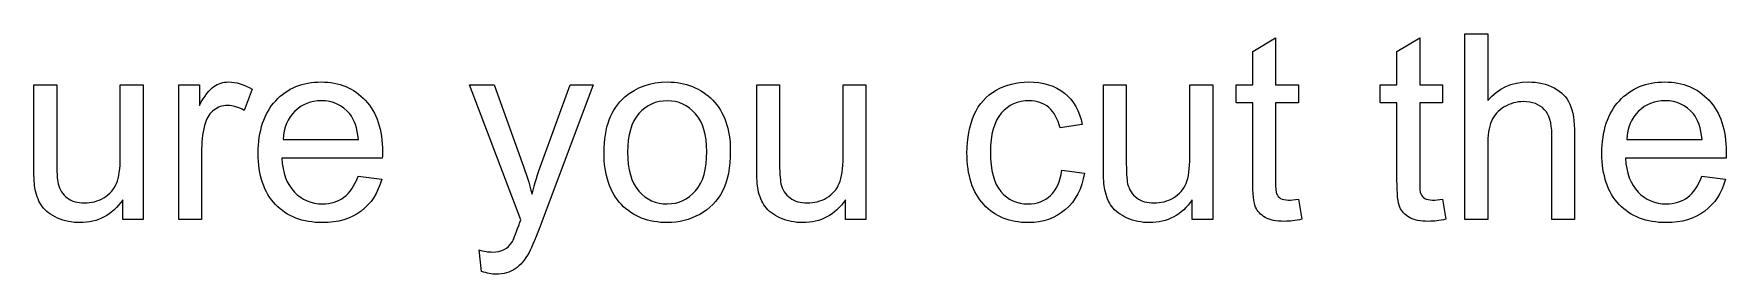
# Model space of a CAD drawing. Extents: x 7 to 424, y 205 to 291.
# Drawn here: x 262.1 to 294.26, y 242.04 to 246.61 of the extents above; entities that cross this region are included whole.
import ezdxf

# ---------------------------------------------------------------- set-up
doc = ezdxf.new("R2010")
doc.units = 0
doc.layers.add('Layer_1', color=7, linetype='CONTINUOUS')

msp = doc.modelspace()

# ---------------------------------------------------------------- linework, layer by layer
at = {"layer": 'Layer_1', "color": 7}
for points in [[(285.267887, 243.825497), (285.267887, 245.298961), (284.949567, 245.298961), (284.949567, 245.63657), (285.267887, 245.63657), (285.267887, 246.270829), (285.699555, 246.531285), (285.699555, 245.63657), (286.136064, 245.63657), (286.136064, 245.298961), (285.699555, 245.298961), (285.699555, 243.801367)], [(288.007436, 243.825497), (288.007436, 245.298961), (287.689115, 245.298961), (287.689115, 245.63657), (288.007436, 245.63657), (288.007436, 246.270829), (288.439103, 246.531285), (288.439103, 245.63657), (288.875586, 245.63657), (288.875586, 245.298961), (288.439103, 245.298961), (288.439103, 243.801367)], [(289.297623, 243.075509), (289.297623, 246.610845), (289.731699, 246.610845), (289.731699, 245.34238)], [(262.10478, 244.049758), (262.10478, 245.63657), (262.538882, 245.63657), (262.538882, 244.216181)], [(263.747075, 244.264388), (263.747075, 245.63657), (264.181151, 245.63657), (264.181151, 243.075509), (263.792901, 243.075509)], [(264.858802, 243.075509), (264.858802, 245.63657), (265.249485, 245.63657), (265.249485, 245.24832)], [(266.250272, 245.554575), (266.100756, 245.151853)], [(271.357974, 243.070667), (270.386106, 245.63657), (270.853969, 245.63657), (271.386919, 244.153474)], [(271.751065, 244.143817), (272.298488, 245.63657), (272.732564, 245.63657), (271.758288, 243.032091)], [(275.841074, 244.049758), (275.841074, 245.63657), (276.275149, 245.63657), (276.275149, 244.216181)], [(277.483369, 244.264388), (277.483369, 245.63657), (277.917444, 245.63657), (277.917444, 243.075509), (277.529168, 243.075509)], [(282.42949, 244.049758), (282.42949, 245.63657), (282.863565, 245.63657), (282.863565, 244.216181)], [(284.071759, 244.264388), (284.071759, 245.63657), (284.505834, 245.63657), (284.505834, 243.075509), (284.117584, 243.075509)], [(282.026741, 244.884174), (281.604731, 244.81906)], [(265.292877, 244.416338), (265.292877, 243.075509), (264.858802, 243.075509)], [(266.841113, 244.602023), (268.271159, 244.602023)], [(289.731699, 244.47661), (289.731699, 243.075509), (289.297623, 243.075509)], [(291.383625, 244.69849), (291.383625, 243.075509), (290.949549, 243.075509), (290.949549, 244.69849)], [(292.37478, 244.602023), (293.804827, 244.602023)], [(268.726719, 244.2451), (266.816745, 244.2451)], [(294.260386, 244.2451), (292.350412, 244.2451)], [(268.266106, 243.900242), (268.266344, 243.900242)], [(268.266344, 243.900242), (268.714892, 243.844785)], [(281.640899, 244.013589), (282.067751, 243.958133)], [(293.799773, 243.900242), (293.800011, 243.900242)], [(293.800011, 243.900242), (294.24856, 243.844785)], [(263.792901, 243.075509), (263.792901, 243.451694)], [(277.529168, 243.075509), (277.529168, 243.451694)], [(284.117584, 243.075509), (284.117584, 243.451694)], [(286.136064, 243.463759), (286.198744, 243.080324)], [(288.875586, 243.463759), (288.938293, 243.080324)], [(270.612801, 242.089169), (270.564568, 242.496733)]]:
    msp.add_lwpolyline(points, dxfattribs=at)
for points in [[(266.841113, 244.602023)], [(292.37478, 244.602023)], [(272.93997, 244.356039)], [(273.386111, 244.356039)], [(281.640899, 244.013589)], [(286.136038, 243.463811)], [(288.875586, 243.463811)], [(270.612801, 242.089169)]]:
    msp.add_lwpolyline(points, close=True, dxfattribs=at)
for points in [[(265.524387, 245.607651), (265.609601, 245.665524), (265.702849, 245.694461), (265.804131, 245.694461)], [(265.804131, 245.694461), (265.950428, 245.694461), (266.099142, 245.647832), (266.250272, 245.554575)], [(266.701228, 245.337538), (266.923107, 245.575486), (267.210895, 245.694461), (267.56459, 245.694461)], [(267.56459, 245.694461), (267.907031, 245.694461), (268.186766, 245.577903), (268.403795, 245.344787)], [(273.33547, 245.409901), (273.555726, 245.599608), (273.824208, 245.694461), (274.140914, 245.694461)], [(274.140914, 245.694461), (274.493004, 245.694461), (274.780791, 245.578705), (275.004276, 245.347195)], [(280.391695, 245.537695), (280.579796, 245.642205), (280.783975, 245.694461), (281.004232, 245.694461)], [(281.004232, 245.694461), (281.28238, 245.694461), (281.509877, 245.62372), (281.686725, 245.482238)], [(289.731699, 245.34238), (289.934264, 245.5771), (290.189886, 245.694461), (290.498567, 245.694461)], [(290.498567, 245.694461), (290.688291, 245.694461), (290.853082, 245.656678), (290.992941, 245.581113)], [(292.234895, 245.337538), (292.456775, 245.575486), (292.744562, 245.694461), (293.098257, 245.694461)], [(293.098257, 245.694461), (293.440698, 245.694461), (293.720434, 245.577903), (293.937462, 245.344787)], [(265.249485, 245.24832), (265.349163, 245.429983), (265.440797, 245.54976), (265.524387, 245.607651)], [(272.93997, 244.356039), (272.93997, 244.830314), (273.071803, 245.181601), (273.33547, 245.409901)], [(279.9745, 245.072266), (280.066134, 245.279665), (280.205199, 245.434807), (280.391695, 245.537695)], [(281.686725, 245.482238), (281.863572, 245.342362), (281.976911, 245.143007), (282.026741, 244.884174)], [(290.992941, 245.581113), (291.132817, 245.507153), (291.232495, 245.404257), (291.291973, 245.272424)], [(265.526795, 245.159103), (265.451248, 245.102817), (265.397396, 245.024033), (265.365241, 244.92275)], [(265.782436, 245.245913), (265.687574, 245.245913), (265.60236, 245.216976), (265.526795, 245.159103)], [(266.100756, 245.151853), (265.99464, 245.214559), (265.888533, 245.245913), (265.782436, 245.245913)], [(266.368435, 244.334344), (266.368435, 244.765209), (266.479366, 245.099607), (266.701228, 245.337538)], [(267.065374, 245.13738), (266.93033, 245.003942), (266.855577, 244.82549), (266.841113, 244.602023)], [(267.569405, 245.337538), (267.37005, 245.337538), (267.20204, 245.270819), (267.065374, 245.13738)], [(268.107171, 245.086739), (267.968917, 245.253938), (267.789662, 245.337538), (267.569405, 245.337538)], [(268.271159, 244.602023), (268.25188, 244.817446), (268.197217, 244.979018), (268.107171, 245.086739)], [(268.403795, 245.344787), (268.620841, 245.111672), (268.729365, 244.783694), (268.729365, 244.360855)], [(273.600741, 245.091555), (273.457654, 244.929189), (273.386111, 244.684017), (273.386111, 244.356039)], [(274.140914, 245.33513), (273.923885, 245.33513), (273.743827, 245.253938), (273.600741, 245.091555)], [(274.676299, 245.089147), (274.533212, 245.253136), (274.35475, 245.33513), (274.140914, 245.33513)], [(274.893336, 244.370512), (274.893336, 244.687236), (274.82099, 244.926781), (274.676299, 245.089147)], [(275.004276, 245.347195), (275.227743, 245.11729), (275.339477, 244.798961), (275.339477, 244.392208)], [(279.837049, 244.346382), (279.837049, 244.622907), (279.882866, 244.864868), (279.9745, 245.072266)], [(280.488162, 245.101212), (280.351514, 244.945266), (280.28319, 244.697678), (280.28319, 244.358447)], [(281.021113, 245.337538), (280.802479, 245.337538), (280.624829, 245.258762), (280.488162, 245.101212)], [(281.390101, 245.20731), (281.288818, 245.294128), (281.165822, 245.337538), (281.021113, 245.337538)], [(281.604731, 244.81906), (281.564532, 244.991092), (281.492988, 245.120509), (281.390101, 245.20731)], [(290.045204, 245.219375), (289.932667, 245.153458), (289.852278, 245.063429), (289.804036, 244.949288)], [(290.40935, 245.320657), (290.280727, 245.320657), (290.159345, 245.286896), (290.045204, 245.219375)], [(290.807256, 245.171141), (290.714017, 245.270819), (290.581382, 245.320657), (290.40935, 245.320657)], [(290.949549, 244.69849), (290.949549, 244.915518), (290.902118, 245.073069), (290.807256, 245.171141)], [(291.291973, 245.272424), (291.353074, 245.140591), (291.383625, 244.949279), (291.383625, 244.69849)], [(291.902102, 244.334344), (291.902102, 244.765209), (292.013033, 245.099607), (292.234895, 245.337538)], [(292.599041, 245.13738), (292.463998, 245.003942), (292.389244, 244.82549), (292.37478, 244.602023)], [(293.103072, 245.337538), (292.903718, 245.337538), (292.735707, 245.270819), (292.599041, 245.13738)], [(293.640838, 245.086739), (293.502584, 245.253938), (293.323329, 245.337538), (293.103072, 245.337538)], [(293.804827, 244.602023), (293.785548, 244.817446), (293.730885, 244.979018), (293.640838, 245.086739)], [(293.937462, 245.344787), (294.154509, 245.111672), (294.263032, 244.783694), (294.263032, 244.360855)], [(265.365241, 244.92275), (265.316998, 244.76841), (265.292877, 244.599606), (265.292877, 244.416338)], [(289.804036, 244.949288), (289.755811, 244.835147), (289.731699, 244.677588), (289.731699, 244.47661)], [(262.538882, 244.216181), (262.538882, 243.989486), (262.547719, 243.83675), (262.565393, 243.757975)], [(263.674712, 243.762791), (263.722954, 243.878555), (263.747075, 244.045754), (263.747075, 244.264388)], [(266.696412, 243.362476), (266.477761, 243.593986), (266.368435, 243.917942), (266.368435, 244.334344)], [(266.816745, 244.2451), (266.832796, 243.963759), (266.912383, 243.748327), (267.055505, 243.598802)], [(268.729365, 244.360855), (268.729365, 244.335137), (268.728483, 244.296552), (268.726719, 244.2451)], [(271.386919, 244.153474), (271.456046, 243.965373), (271.517941, 243.767624), (271.572604, 243.560226)], [(271.572604, 243.560226), (271.622434, 243.75958), (271.681921, 243.954111), (271.751065, 244.143817)], [(273.270356, 243.362476), (273.050099, 243.592381), (272.93997, 243.923569), (272.93997, 244.356039)], [(273.386111, 244.356039), (273.386111, 244.028062), (273.457654, 243.782079), (273.600741, 243.61809)], [(274.678706, 243.620524), (274.821793, 243.784495), (274.893336, 244.034491), (274.893336, 244.370512)], [(275.339477, 244.392208), (275.339477, 244.062625), (275.289638, 243.802981), (275.189961, 243.613275)], [(276.275149, 244.216181), (276.275149, 243.989486), (276.283995, 243.83675), (276.301687, 243.757975)], [(277.411005, 243.762791), (277.459248, 243.878555), (277.483369, 244.045754), (277.483369, 244.264388)], [(280.15537, 243.360068), (279.943156, 243.589974), (279.837049, 243.918745), (279.837049, 244.346382)], [(280.28319, 244.358447), (280.28319, 244.014401), (280.349106, 243.764405), (280.480939, 243.608459)], [(282.863565, 244.216181), (282.863565, 243.989486), (282.872402, 243.83675), (282.890076, 243.757975)], [(283.999395, 243.762791), (284.047637, 243.878555), (284.071759, 244.045754), (284.071759, 244.264388)], [(292.23008, 243.362476), (292.011428, 243.593986), (291.902102, 243.917942), (291.902102, 244.334344)], [(292.350412, 244.2451), (292.366464, 243.963759), (292.44605, 243.748327), (292.589172, 243.598802)], [(294.263032, 244.360855), (294.263032, 244.335137), (294.26215, 244.296552), (294.260386, 244.2451)], [(262.131318, 243.644628), (262.113626, 243.729841), (262.10478, 243.864885), (262.10478, 244.049758)], [(263.433571, 243.490296), (263.547712, 243.557818), (263.628092, 243.648649), (263.674712, 243.762791)], [(267.998427, 243.499927), (268.110963, 243.583535), (268.200189, 243.716974), (268.266106, 243.900242)], [(268.714892, 243.844785), (268.64416, 243.582724), (268.51313, 243.379348), (268.321801, 243.234656)], [(275.867611, 243.644628), (275.84992, 243.729841), (275.841074, 243.864885), (275.841074, 244.049758)], [(277.169864, 243.490296), (277.284005, 243.557818), (277.364386, 243.648649), (277.411005, 243.762791)], [(281.423861, 243.53128), (281.538003, 243.635791), (281.610349, 243.79656), (281.640899, 244.013589)], [(282.067751, 243.958133), (282.021114, 243.663916), (281.901337, 243.433208), (281.708421, 243.266009)], [(282.456001, 243.644628), (282.438327, 243.729841), (282.42949, 243.864885), (282.42949, 244.049758)], [(283.758254, 243.490296), (283.872395, 243.557818), (283.952775, 243.648649), (283.999395, 243.762791)], [(285.320936, 243.311835), (285.28557, 243.39382), (285.267887, 243.565041), (285.267887, 243.825497)], [(285.699555, 243.801367), (285.699555, 243.677577), (285.706786, 243.597999), (285.72125, 243.562633)], [(288.060485, 243.311835), (288.025119, 243.39382), (288.007436, 243.565041), (288.007436, 243.825497)], [(288.439103, 243.801367), (288.439103, 243.677577), (288.446335, 243.597999), (288.460799, 243.562633)], [(293.532094, 243.499927), (293.64463, 243.583535), (293.733857, 243.716974), (293.799773, 243.900242)], [(294.24856, 243.844785), (294.177828, 243.582724), (294.046797, 243.379348), (293.855468, 243.234656)], [(262.263954, 243.321466), (262.201247, 243.409889), (262.157035, 243.51761), (262.131318, 243.644628)], [(262.565393, 243.757975), (262.592734, 243.643816), (262.650616, 243.553779), (262.739039, 243.487862)], [(262.739039, 243.487862), (262.827463, 243.423568), (262.936789, 243.391421), (263.067017, 243.391421)], [(263.792901, 243.451694), (263.593529, 243.16231), (263.322622, 243.017618), (262.980181, 243.017618)], [(263.067017, 243.391421), (263.197227, 243.391421), (263.319412, 243.42438), (263.433571, 243.490296)], [(267.055505, 243.598802), (267.198591, 243.449295), (267.377044, 243.374541), (267.590863, 243.374541)], [(267.590863, 243.374541), (267.750036, 243.374541), (267.885891, 243.416336), (267.998427, 243.499927)], [(273.600741, 243.61809), (273.743827, 243.455724), (273.923885, 243.374541), (274.140914, 243.374541)], [(274.140914, 243.374541), (274.356356, 243.374541), (274.53562, 243.456535), (274.678706, 243.620524)], [(275.189961, 243.613275), (275.091888, 243.425173), (274.947999, 243.278877), (274.758293, 243.174384)], [(276.000247, 243.321466), (275.937541, 243.409889), (275.893329, 243.51761), (275.867611, 243.644628)], [(276.301687, 243.757975), (276.329027, 243.643816), (276.386909, 243.553779), (276.475333, 243.487862)], [(276.475333, 243.487862), (276.563757, 243.423568), (276.673074, 243.391421), (276.803284, 243.391421)], [(277.529168, 243.451694), (277.329814, 243.16231), (277.058916, 243.017618), (276.716474, 243.017618)], [(276.803284, 243.391421), (276.933512, 243.391421), (277.055705, 243.42438), (277.169864, 243.490296)], [(280.480939, 243.608459), (280.612772, 243.452514), (280.784796, 243.374541), (280.997009, 243.374541)], [(280.997009, 243.374541), (281.167418, 243.374541), (281.309703, 243.426787), (281.423861, 243.53128)], [(282.588637, 243.321466), (282.52593, 243.409889), (282.481718, 243.51761), (282.456001, 243.644628)], [(282.890076, 243.757975), (282.917417, 243.643816), (282.975299, 243.553779), (283.063722, 243.487862)], [(283.063722, 243.487862), (283.152146, 243.423568), (283.261472, 243.391421), (283.3917, 243.391421)], [(284.117584, 243.451694), (283.91823, 243.16231), (283.647323, 243.017618), (283.304864, 243.017618)], [(283.3917, 243.391421), (283.521928, 243.391421), (283.644112, 243.42438), (283.758254, 243.490296)], [(285.72125, 243.562633), (285.737302, 243.527267), (285.762217, 243.499133), (285.795995, 243.478231)], [(285.795995, 243.478231), (285.831361, 243.457329), (285.8812, 243.446878), (285.945511, 243.446878)], [(285.945511, 243.446878), (285.993754, 243.446878), (286.057262, 243.452523), (286.136038, 243.463811)], [(288.460799, 243.562633), (288.476851, 243.527267), (288.501774, 243.499133), (288.53557, 243.478231)], [(288.53557, 243.478231), (288.570936, 243.457329), (288.620775, 243.446878), (288.685086, 243.446878)], [(288.685086, 243.446878), (288.733311, 243.446878), (288.796811, 243.452523), (288.875586, 243.463811)], [(292.589172, 243.598802), (292.732259, 243.449295), (292.910712, 243.374541), (293.12453, 243.374541)], [(293.12453, 243.374541), (293.283703, 243.374541), (293.419558, 243.416336), (293.532094, 243.499927)], [(262.555762, 243.104428), (262.425535, 243.162319), (262.328265, 243.234665), (262.263954, 243.321466)], [(267.588693, 243.017618), (267.214096, 243.017618), (266.916669, 243.132571), (266.696412, 243.362476)], [(268.321801, 243.234656), (268.130489, 243.089964), (267.88612, 243.017618), (267.588693, 243.017618)], [(274.140914, 243.017618), (273.782404, 243.017618), (273.492218, 243.132571), (273.270356, 243.362476)], [(274.758293, 243.174384), (274.570192, 243.069873), (274.364399, 243.017618), (274.140914, 243.017618)], [(276.29203, 243.104428), (276.161819, 243.162319), (276.064558, 243.234665), (276.000247, 243.321466)], [(281.001825, 243.017618), (280.65134, 243.017618), (280.369188, 243.131768), (280.15537, 243.360068)], [(281.708421, 243.266009), (281.517109, 243.100415), (281.281577, 243.017618), (281.001825, 243.017618)], [(282.880446, 243.104428), (282.750218, 243.162319), (282.652948, 243.234665), (282.588637, 243.321466)], [(285.504213, 243.116493), (285.417412, 243.16634), (285.356319, 243.231454), (285.320936, 243.311835)], [(285.870793, 243.041748), (285.713225, 243.041748), (285.591031, 243.066663), (285.504213, 243.116493)], [(288.243761, 243.116493), (288.156943, 243.16634), (288.095851, 243.231454), (288.060485, 243.311835)], [(288.610315, 243.041748), (288.452765, 243.041748), (288.33058, 243.066663), (288.243761, 243.116493)], [(293.122361, 243.017618), (292.747764, 243.017618), (292.450337, 243.132571), (292.23008, 243.362476)], [(293.855468, 243.234656), (293.664157, 243.089964), (293.419788, 243.017618), (293.122361, 243.017618)], [(262.980181, 243.017618), (262.829068, 243.017618), (262.687596, 243.046555), (262.555762, 243.104428)], [(271.186762, 242.641407), (271.214084, 242.684816), (271.258296, 242.792537), (271.319397, 242.964569)], [(271.319397, 242.964569), (271.327335, 242.988682), (271.340194, 243.024048), (271.357974, 243.070667)], [(271.758288, 243.032091), (271.653796, 242.750733), (271.572604, 242.557005), (271.514713, 242.450907)], [(276.716474, 243.017618), (276.565344, 243.017618), (276.423863, 243.046555), (276.29203, 243.104428)], [(283.304864, 243.017618), (283.153751, 243.017618), (283.012279, 243.046555), (282.880446, 243.104428)], [(286.198744, 243.080324), (286.076559, 243.054607), (285.967242, 243.041748), (285.870793, 243.041748)], [(288.938293, 243.080324), (288.816108, 243.054607), (288.706782, 243.041748), (288.610315, 243.041748)], [(270.564568, 242.496733), (270.65943, 242.470998), (270.742227, 242.45813), (270.812959, 242.45813)], [(270.812959, 242.45813), (270.909426, 242.45813), (270.986596, 242.474208), (271.044469, 242.506364)], [(271.044469, 242.506364), (271.102342, 242.538519), (271.149773, 242.583534), (271.186762, 242.641407)], [(271.514713, 242.450907), (271.437543, 242.30782), (271.349119, 242.203319), (271.249442, 242.137402)], [(270.892545, 242.03612), (270.808937, 242.03612), (270.715689, 242.053803), (270.612801, 242.089169)], [(271.249442, 242.137402), (271.149764, 242.069881), (271.030799, 242.03612), (270.892545, 242.03612)]]:
    msp.add_open_spline(points, degree=3, dxfattribs=at)

doc.saveas('drawing.dxf')
